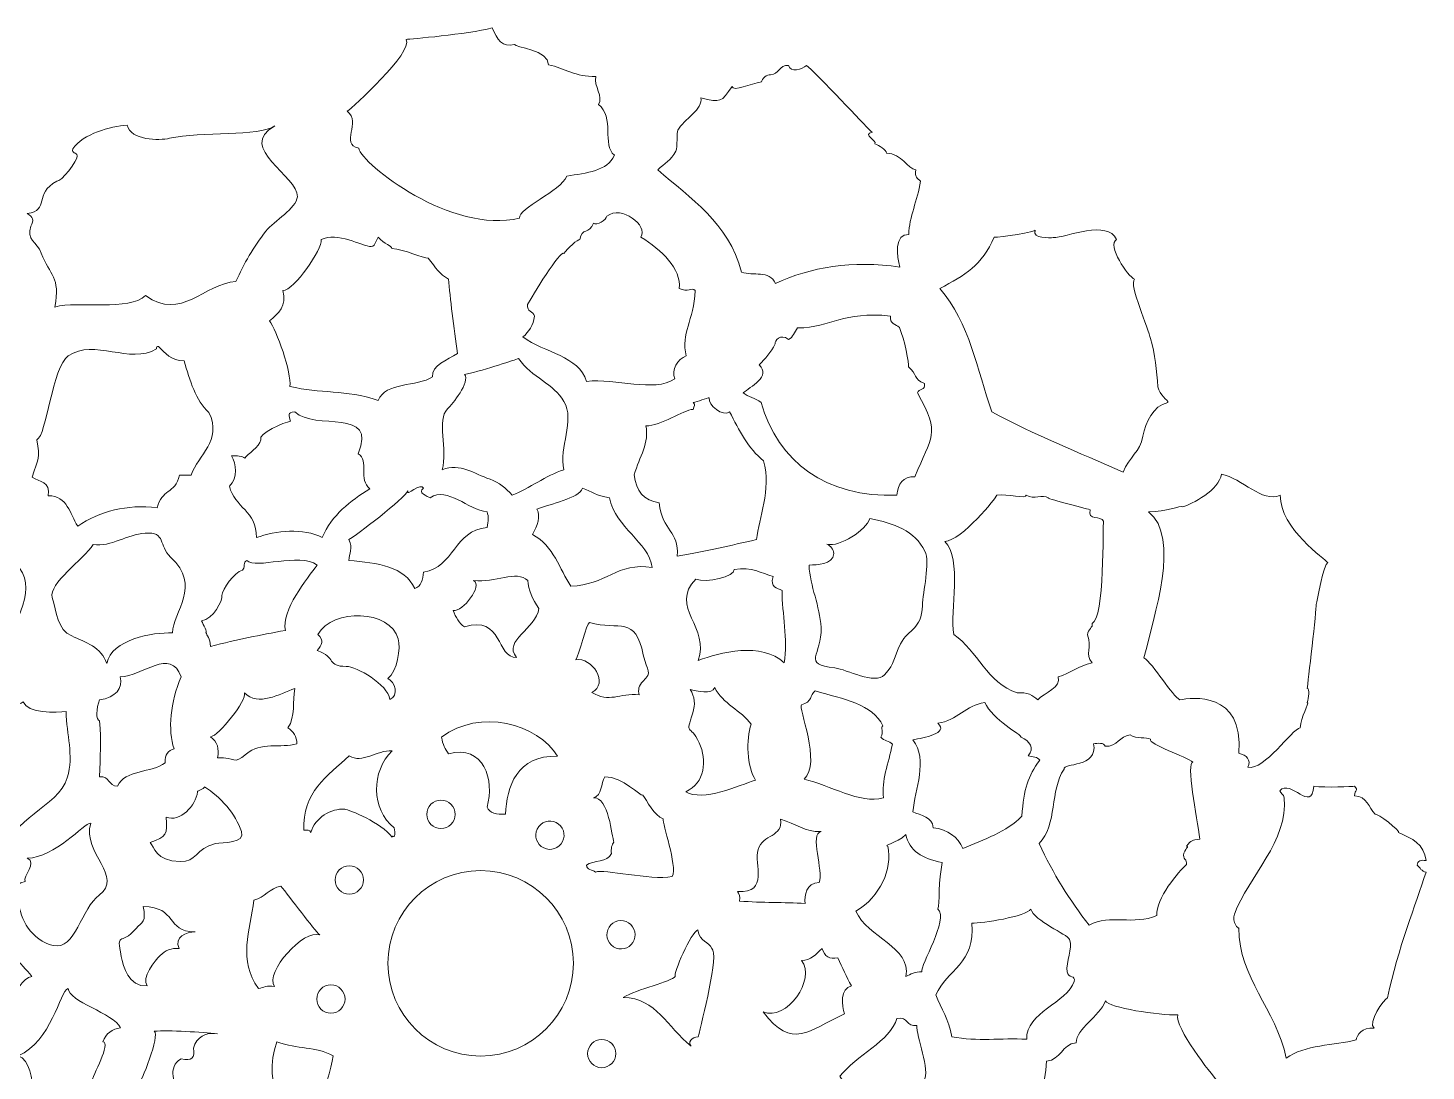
# Model space of a CAD drawing. Header units: millimetres. Extents: x -685 to 442, y -246 to 853.
# Drawn here: x -595.4 to -509.4, y 250.7 to 314.9 of the extents above; entities that cross this region are included whole.
import ezdxf

# ---------------------------------------------------------------- set-up
doc = ezdxf.new("R2010")
doc.units = ezdxf.units.MM
doc.header["$MEASUREMENT"] = 0
doc.layers.add('Layer 1', color=7, linetype='Continuous')

# ---------------------------------------------------------------- blocks, each defined once
blk = doc.blocks.new('block 132')
at = {"layer": 'Layer 1', "lineweight": 0}
blk.add_open_spline([(-587.361, 295.33), (-587.484, 295.361), (-587.484, 295.268), (-587.484, 295.176), (-589.113, 294.194), (-591.325, 295.852), (-592.922, 294.746), (-593.905, 294.071), (-594.243, 289.832), (-594.857, 289.587), (-594.612, 288.419), (-594.796, 288.45), (-595.134, 287.283), (-594.704, 287.007), (-593.997, 287.007), (-594.151, 286.147), (-592.953, 286.116), (-592.83, 285.041), (-592.338, 284.273), (-590.956, 285.195), (-589.328, 285.625), (-587.454, 285.41), (-587.177, 286.546), (-586.348, 286.239), (-586.071, 287.406), (-585.825, 287.406), (-585.61, 287.406), (-585.365, 287.406), (-584.934, 288.696), (-583.429, 289.464), (-584.259, 291.276), (-585.088, 291.982), (-585.426, 293.241), (-585.795, 294.439), (-586.593, 294.47), (-586.962, 294.9), (-587.361, 295.33)], degree=3, knots=[0, 0, 0, 0, 1, 1, 1, 2, 2, 2, 3, 3, 3, 4, 4, 4, 5, 5, 5, 6, 6, 6, 7, 7, 7, 8, 8, 8, 9, 9, 9, 10, 10, 10, 11, 11, 11, 12, 12, 12, 12], dxfattribs=at)
blk = doc.blocks.new('block 133')
at = {"layer": 'Layer 1', "lineweight": 0}
blk.add_open_spline([(-568.529, 293.61), (-568.161, 293.149), (-569.297, 291.767), (-569.574, 291.491), (-570.28, 290.815), (-569.543, 289.003), (-569.912, 287.744), (-568.775, 288.174), (-567.976, 287.498), (-566.963, 287.16), (-566.41, 286.945), (-565.979, 286.638), (-565.611, 286.177), (-564.505, 286.607), (-563.553, 287.375), (-562.416, 287.744), (-562.754, 289.126), (-561.709, 290.754), (-562.416, 291.951), (-563.03, 293.026), (-564.382, 293.395), (-565.211, 294.593), (-565.457, 294.501), (-567.116, 293.917), (-568.529, 293.61)], degree=3, knots=[0, 0, 0, 0, 1, 1, 1, 2, 2, 2, 3, 3, 3, 4, 4, 4, 5, 5, 5, 6, 6, 6, 7, 7, 7, 8, 8, 8, 8], dxfattribs=at)
blk = doc.blocks.new('block 134')
at = {"layer": 'Layer 1', "lineweight": 0}
blk.add_open_spline([(-553.476, 292.166), (-553.599, 292.197), (-554.213, 291.89), (-554.459, 291.89), (-554.305, 291.706), (-554.398, 291.675), (-554.459, 291.46), (-555.073, 291.429), (-556.456, 290.416), (-557.378, 290.447), (-557.132, 289.433), (-557.777, 288.542), (-558.084, 287.437), (-557.992, 286.423), (-557.5, 285.84), (-556.548, 285.717), (-556.364, 283.935), (-555.319, 283.997), (-555.442, 282.43), (-553.537, 282.768), (-552.216, 283.075), (-550.557, 283.444), (-550.435, 284.826), (-549.636, 286.454), (-550.127, 288.297), (-551.08, 289.034), (-551.633, 290.17), (-552.216, 291.306), (-552.616, 290.969), (-553.568, 291.736), (-553.476, 292.166)], degree=3, knots=[0, 0, 0, 0, 1, 1, 1, 2, 2, 2, 3, 3, 3, 4, 4, 4, 5, 5, 5, 6, 6, 6, 7, 7, 7, 8, 8, 8, 9, 9, 9, 10, 10, 10, 10], dxfattribs=at)
blk = doc.blocks.new('block 135')
at = {"layer": 'Layer 1', "lineweight": 0}
blk.add_open_spline([(-578.975, 291.306), (-579.497, 291.276), (-579.313, 291.092), (-579.251, 290.723), (-579.589, 290.692), (-581.279, 289.955), (-581.064, 289.587), (-581.156, 289.126), (-581.893, 288.727), (-582.047, 288.45), (-582.2, 288.604), (-582.538, 288.604), (-582.876, 288.604), (-582.569, 288.112), (-582.477, 287.252), (-582.999, 286.73), (-582.692, 285.41), (-581.309, 285.225), (-581.34, 283.567), (-580.173, 283.997), (-578.422, 284.181), (-577.285, 283.567), (-576.701, 284.98), (-575.565, 285.809), (-574.366, 286.577), (-575.073, 287.13), (-574.397, 288.297), (-575.073, 288.727), (-573.875, 291.614), (-577.746, 290.109), (-578.975, 291.306)], degree=3, knots=[0, 0, 0, 0, 1, 1, 1, 2, 2, 2, 3, 3, 3, 4, 4, 4, 5, 5, 5, 6, 6, 6, 7, 7, 7, 8, 8, 8, 9, 9, 9, 10, 10, 10, 10], dxfattribs=at)
blk = doc.blocks.new('block 136')
at = {"layer": 'Layer 1', "lineweight": 0}
blk.add_open_spline([(-561.279, 286.607), (-561.463, 285.993), (-563.307, 285.625), (-564.075, 285.317), (-563.829, 284.887), (-564.044, 284.304), (-564.351, 283.751), (-563.03, 283.075), (-562.692, 281.601), (-561.986, 280.588), (-559.866, 280.618), (-559.129, 282.093), (-556.978, 281.724), (-557.224, 283.352), (-559.221, 284.12), (-559.62, 286.024), (-560.419, 286.147), (-560.695, 286.392), (-561.279, 286.607)], degree=3, knots=[0, 0, 0, 0, 1, 1, 1, 2, 2, 2, 3, 3, 3, 4, 4, 4, 5, 5, 5, 6, 6, 6, 6], dxfattribs=at)
blk = doc.blocks.new('block 137')
at = {"layer": 'Layer 1', "lineweight": 0}
blk.add_open_spline([(-546.226, 283.168), (-545.98, 283.045), (-545.857, 282.86), (-545.796, 282.584), (-545.919, 281.878), (-546.809, 281.908), (-547.332, 281.878), (-547.27, 280.557), (-546.656, 279.359), (-546.594, 278.038), (-546.502, 276.319), (-547.854, 275.796), (-545.734, 275.551), (-545.028, 275.459), (-543.246, 274.506), (-542.693, 275.121), (-541.986, 275.889), (-542.171, 276.134), (-541.71, 277.025), (-541.157, 278.038), (-540.419, 277.854), (-540.358, 279.39), (-540.327, 280.219), (-539.866, 282.031), (-540.204, 282.738), (-540.819, 283.997), (-542.109, 284.457), (-543.584, 284.734), (-543.829, 284.058), (-545.427, 282.953), (-546.226, 283.168)], degree=3, knots=[0, 0, 0, 0, 1, 1, 1, 2, 2, 2, 3, 3, 3, 4, 4, 4, 5, 5, 5, 6, 6, 6, 7, 7, 7, 8, 8, 8, 9, 9, 9, 10, 10, 10, 10], dxfattribs=at)
blk = doc.blocks.new('block 138')
at = {"layer": 'Layer 1', "lineweight": 0}
blk.add_open_spline([(-551.94, 281.601), (-551.878, 281.171), (-553.66, 280.741), (-554.305, 281.018), (-555.964, 279.328), (-553.384, 277.977), (-554.152, 276.011), (-552.862, 276.503), (-550.219, 277.178), (-548.868, 275.858), (-548.622, 277.332), (-548.991, 278.868), (-548.991, 280.311), (-549.267, 280.495), (-549.759, 280.465), (-549.544, 281.171), (-550.281, 281.386), (-550.834, 281.785), (-551.94, 281.601)], degree=3, knots=[0, 0, 0, 0, 1, 1, 1, 2, 2, 2, 3, 3, 3, 4, 4, 4, 5, 5, 5, 6, 6, 6, 6], dxfattribs=at)
blk = doc.blocks.new('block 139')
at = {"layer": 'Layer 1', "lineweight": 0}
blk.add_open_spline([(-577.592, 276.626), (-576.425, 276.196), (-577.008, 275.643), (-575.81, 275.643), (-575.196, 275.643), (-573.23, 274.537), (-573.138, 273.616), (-572.523, 273.831), (-572.83, 274.721), (-573.26, 274.906), (-572.646, 275.336), (-572.462, 276.779), (-572.615, 277.332), (-573.107, 279.144), (-576.64, 279.236), (-577.561, 277.608), (-577.162, 277.24), (-577.316, 276.963), (-577.592, 276.626)], degree=3, knots=[0, 0, 0, 0, 1, 1, 1, 2, 2, 2, 3, 3, 3, 4, 4, 4, 5, 5, 5, 6, 6, 6, 6], dxfattribs=at)
blk = doc.blocks.new('block 140')
at = {"layer": 'Layer 1', "lineweight": 0}
blk.add_open_spline([(-582.077, 274.015), (-581.893, 273.585), (-583.675, 271.343), (-584.166, 271.312), (-583.736, 271.005), (-583.613, 270.575), (-583.736, 270.022), (-582.569, 270.084), (-582.815, 269.531), (-581.955, 270.268), (-581.125, 271.005), (-579.835, 270.606), (-578.852, 270.882), (-578.852, 271.312), (-579.067, 271.65), (-579.405, 271.865), (-578.913, 272.571), (-579.128, 273.493), (-578.975, 274.291), (-579.927, 273.954), (-581.217, 273.155), (-582.077, 274.015)], degree=3, knots=[0, 0, 0, 0, 1, 1, 1, 2, 2, 2, 3, 3, 3, 4, 4, 4, 5, 5, 5, 6, 6, 6, 7, 7, 7, 7], dxfattribs=at)
blk = doc.blocks.new('block 141')
at = {"layer": 'Layer 1', "lineweight": 0}
blk.add_open_spline([(-589.727, 274.998), (-589.543, 274.322), (-590.003, 273.708), (-590.987, 273.585), (-591.202, 273.063), (-591.232, 272.326), (-590.987, 272.295), (-590.894, 271.005), (-590.956, 270.114), (-590.987, 268.855), (-590.372, 268.917), (-590.464, 268.272), (-589.881, 268.272), (-589.451, 269.316), (-587.761, 269.07), (-586.962, 269.715), (-586.993, 270.237), (-586.747, 270.452), (-586.409, 270.575), (-586.808, 271.712), (-586.624, 273.462), (-585.979, 274.998), (-586.624, 276.841), (-588.345, 275.029), (-589.727, 274.998)], degree=3, knots=[0, 0, 0, 0, 1, 1, 1, 2, 2, 2, 3, 3, 3, 4, 4, 4, 5, 5, 5, 6, 6, 6, 7, 7, 7, 8, 8, 8, 8], dxfattribs=at)
blk = doc.blocks.new('block 142')
at = {"layer": 'Layer 1', "lineweight": 0}
blk.add_open_spline([(-554.643, 274.23), (-554.367, 273.769), (-554.305, 273.309), (-554.49, 272.786), (-554.951, 271.282), (-554.674, 272.203), (-554.09, 270.944), (-553.599, 269.869), (-553.722, 268.456), (-554.92, 267.934), (-553.875, 267.289), (-551.633, 268.333), (-550.619, 268.64), (-551.172, 269.469), (-551.203, 271.159), (-550.895, 272.08), (-551.51, 272.94), (-552.646, 273.339), (-553.138, 274.353), (-553.261, 273.892), (-554.275, 274.107), (-554.643, 274.23)], degree=3, knots=[0, 0, 0, 0, 1, 1, 1, 2, 2, 2, 3, 3, 3, 4, 4, 4, 5, 5, 5, 6, 6, 6, 7, 7, 7, 7], dxfattribs=at)
blk = doc.blocks.new('block 143')
at = {"layer": 'Layer 1', "lineweight": 0}
blk.add_open_spline([(-539.406, 272.142), (-538.699, 271.527), (-540.297, 271.251), (-540.942, 271.128), (-539.989, 269.869), (-540.819, 268.087), (-540.942, 266.705), (-540.45, 266.46), (-539.744, 266.398), (-539.682, 265.722), (-538.791, 265.6), (-538.177, 265.17), (-537.87, 264.433), (-536.579, 265.016), (-535.135, 265.446), (-534.244, 266.429), (-534.091, 268.118), (-533.876, 268.886), (-533.138, 269.869), (-533.261, 270.084), (-533.569, 270.084), (-533.845, 270.145), (-533.415, 270.606), (-533.753, 271.067), (-534.275, 271.282), (-534.244, 271.435), (-536.026, 272.357), (-536.518, 273.431), (-537.685, 273.247), (-538.207, 272.326), (-539.406, 272.142)], degree=3, knots=[0, 0, 0, 0, 1, 1, 1, 2, 2, 2, 3, 3, 3, 4, 4, 4, 5, 5, 5, 6, 6, 6, 7, 7, 7, 8, 8, 8, 9, 9, 9, 10, 10, 10, 10], dxfattribs=at)
blk = doc.blocks.new('block 144')
at = {"layer": 'Layer 1', "lineweight": 0}
blk.add_open_spline([(-596.946, 273.155), (-596.209, 272.633), (-599.128, 271.251), (-599.22, 271.005), (-599.619, 269.838), (-600.541, 267.934), (-601.401, 267.596), (-601.063, 266.675), (-600.602, 265.722), (-599.804, 265.139), (-599.373, 264.832), (-598.913, 264.678), (-598.39, 264.648), (-597.622, 264.617), (-597.284, 264.003), (-596.793, 264.003), (-596.578, 266.367), (-593.536, 266.92), (-592.983, 268.794), (-592.553, 270.207), (-593.045, 271.404), (-593.045, 272.879), (-593.598, 272.756), (-595.472, 272.756), (-595.687, 273.462), (-596.025, 273.216), (-596.516, 273.094), (-596.946, 273.155)], degree=3, knots=[0, 0, 0, 0, 1, 1, 1, 2, 2, 2, 3, 3, 3, 4, 4, 4, 5, 5, 5, 6, 6, 6, 7, 7, 7, 8, 8, 8, 9, 9, 9, 9], dxfattribs=at)
blk = doc.blocks.new('block 145')
at = {"layer": 'Layer 1', "lineweight": 0}
blk.add_open_spline([(-569.943, 271.282), (-569.881, 270.852), (-569.727, 270.544), (-569.512, 270.268), (-567.362, 270.852), (-566.655, 268.671), (-567.147, 266.982), (-566.993, 266.613), (-566.563, 266.521), (-566.01, 266.552), (-565.949, 268.21), (-565.304, 270.207), (-562.815, 270.114), (-564.013, 272.111), (-567.608, 273.094), (-569.943, 271.282)], degree=3, knots=[0, 0, 0, 0, 1, 1, 1, 2, 2, 2, 3, 3, 3, 4, 4, 4, 5, 5, 5, 5], dxfattribs=at)
blk = doc.blocks.new('block 146')
at = {"layer": 'Layer 1', "lineweight": 0}
blk.add_open_spline([(-572.861, 265.722), (-574.305, 266.828), (-574.274, 269.224), (-572.984, 270.452), (-573.936, 270.514), (-574.827, 269.623), (-575.626, 270.145), (-576.947, 268.947), (-578.544, 267.872), (-578.422, 265.569), (-578.237, 265.569), (-578.022, 265.6), (-577.991, 265.415), (-577.746, 266.337), (-576.732, 266.92), (-575.902, 266.859), (-575.657, 266.828), (-573.629, 266.03), (-572.984, 265.139), (-572.984, 265.323), (-572.738, 264.893), (-572.861, 265.722)], degree=3, knots=[0, 0, 0, 0, 1, 1, 1, 2, 2, 2, 3, 3, 3, 4, 4, 4, 5, 5, 5, 6, 6, 6, 7, 7, 7, 7], dxfattribs=at)
blk = doc.blocks.new('block 147')
at = {"layer": 'Layer 1', "lineweight": 0}
blk.add_open_spline([(-559.897, 268.855), (-560.142, 268.456), (-560.05, 267.688), (-560.603, 267.565), (-559.651, 267.627), (-559.467, 265.17), (-559.344, 264.832), (-559.467, 264.678), (-559.528, 264.433), (-559.497, 264.125), (-559.712, 263.573), (-560.603, 263.726), (-561.033, 263.419), (-561.003, 263.112), (-560.665, 263.143), (-560.48, 262.989), (-559.958, 263.204), (-557.132, 262.467), (-555.749, 262.713), (-555.411, 263.419), (-556.394, 265.968), (-556.302, 266.275), (-556.855, 266.429), (-557.316, 267.412), (-557.562, 267.719), (-557.715, 267.657), (-558.791, 268.855), (-559.897, 268.855)], degree=3, knots=[0, 0, 0, 0, 1, 1, 1, 2, 2, 2, 3, 3, 3, 4, 4, 4, 5, 5, 5, 6, 6, 6, 7, 7, 7, 8, 8, 8, 9, 9, 9, 9], dxfattribs=at)
blk = doc.blocks.new('block 149')
at = {"layer": 'Layer 1', "lineweight": 0}
blk.add_open_spline([(-595.441, 263.849), (-594.796, 263.542), (-595.748, 262.774), (-595.564, 262.405), (-596.424, 262.283), (-596.056, 261.576), (-595.994, 261.177), (-595.871, 260.102), (-595.195, 258.781), (-593.844, 258.474), (-592.492, 258.136), (-592.093, 260.808), (-591.017, 261.576), (-589.481, 262.682), (-592.062, 264.156), (-591.54, 265.999), (-591.939, 266.03), (-593.751, 263.849), (-595.441, 263.849)], degree=3, knots=[0, 0, 0, 0, 1, 1, 1, 2, 2, 2, 3, 3, 3, 4, 4, 4, 5, 5, 5, 6, 6, 6, 6], dxfattribs=at)
blk = doc.blocks.new('block 150')
at = {"layer": 'Layer 1', "lineweight": 0}
blk.add_open_spline([(-541.372, 265.292), (-541.986, 264.74), (-542.785, 264.648), (-542.478, 264.586), (-542.201, 263.143), (-542.939, 261.484), (-544.444, 260.593), (-543.737, 258.935), (-541.034, 258.413), (-541.372, 256.57), (-541.065, 256.693), (-540.819, 256.877), (-540.389, 256.846), (-540.512, 257.246), (-538.699, 260.102), (-539.406, 260.716), (-539.283, 261.023), (-539.375, 262.498), (-539.129, 263.573), (-540.389, 263.818), (-541.157, 264.31), (-541.372, 265.292)], degree=3, knots=[0, 0, 0, 0, 1, 1, 1, 2, 2, 2, 3, 3, 3, 4, 4, 4, 5, 5, 5, 6, 6, 6, 7, 7, 7, 7], dxfattribs=at)
blk = doc.blocks.new('block 152')
at = {"layer": 'Layer 1', "lineweight": 0}
blk.add_open_spline([(-588.744, 259.518), (-589.727, 258.382), (-589.942, 259.426), (-589.666, 257.799), (-589.543, 257.184), (-589.205, 255.925), (-588.068, 255.986), (-588.437, 256.447), (-587.577, 257.584), (-587.269, 257.86), (-586.962, 258.167), (-586.563, 258.321), (-586.102, 258.29), (-586.44, 258.996), (-585.641, 259.303), (-585.119, 259.303), (-586.962, 259.334), (-586.163, 260.839), (-588.314, 260.87), (-588.099, 259.918), (-588.375, 259.918), (-588.744, 259.518)], degree=3, knots=[0, 0, 0, 0, 1, 1, 1, 2, 2, 2, 3, 3, 3, 4, 4, 4, 5, 5, 5, 6, 6, 6, 7, 7, 7, 7], dxfattribs=at)
blk = doc.blocks.new('block 153')
at = {"layer": 'Layer 1', "lineweight": 0}
blk.add_open_spline([(-547.793, 257.553), (-546.871, 256.416), (-548.714, 253.775), (-550.158, 254.389), (-548.345, 252.024), (-547.393, 253.222), (-545.15, 254.266), (-545.335, 254.727), (-545.427, 255.864), (-544.72, 255.986), (-545.028, 256.539), (-545.304, 257.123), (-545.55, 257.706), (-546.072, 257.614), (-546.379, 257.798), (-546.533, 258.29), (-546.871, 257.952), (-547.24, 257.553), (-547.793, 257.553)], degree=3, knots=[0, 0, 0, 0, 1, 1, 1, 2, 2, 2, 3, 3, 3, 4, 4, 4, 5, 5, 5, 6, 6, 6, 6], dxfattribs=at)
blk = doc.blocks.new('block 154')
at = {"layer": 'Layer 1', "lineweight": 0}
blk.add_open_spline([(-595.994, 251.687), (-595.288, 251.472), (-595.103, 250.12), (-595.103, 249.567), (-595.072, 248.646), (-593.997, 248.8), (-593.076, 248.462), (-591.386, 247.817), (-591.755, 248.677), (-591.509, 249.997), (-591.417, 250.489), (-590.249, 252.516), (-590.802, 252.547), (-590.587, 253.069), (-590.219, 253.345), (-589.696, 253.407), (-590.126, 254.297), (-592.922, 255.034), (-592.922, 255.833), (-593.444, 255.649), (-593.967, 252.547), (-595.994, 251.687)], degree=3, knots=[0, 0, 0, 0, 1, 1, 1, 2, 2, 2, 3, 3, 3, 4, 4, 4, 5, 5, 5, 6, 6, 6, 7, 7, 7, 7], dxfattribs=at)
blk = doc.blocks.new('block 155')
at = {"layer": 'Layer 1', "lineweight": 0}
blk.add_open_spline([(-521.833, 248.339), (-522.54, 248.585), (-522.601, 249.875), (-522.263, 250.212), (-522.509, 250.458), (-524.874, 253.468), (-524.629, 254.205), (-525.796, 254.174), (-528.899, 254.635), (-529.083, 255.065), (-529.483, 254.082), (-530.865, 253.376), (-530.896, 252.485), (-531.787, 252.393), (-531.817, 251.441), (-532.708, 251.349), (-533.016, 248.339), (-533.63, 246.312), (-531.879, 244.193), (-532.217, 243.855), (-531.848, 243.486), (-531.879, 243.056), (-529.974, 242.933), (-526.073, 242.319), (-525.735, 244.346), (-524.844, 244.438), (-524.106, 245.605), (-524.199, 245.636), (-523.4, 245.882), (-522.601, 247.264), (-521.833, 248.339)], degree=3, knots=[0, 0, 0, 0, 1, 1, 1, 2, 2, 2, 3, 3, 3, 4, 4, 4, 5, 5, 5, 6, 6, 6, 7, 7, 7, 8, 8, 8, 9, 9, 9, 10, 10, 10, 10], dxfattribs=at)
blk = doc.blocks.new('block 156')
at = {"layer": 'Layer 1', "lineweight": 0}
blk.add_open_spline([(-541.925, 253.99), (-542.324, 252.577), (-544.444, 251.717), (-545.427, 250.427), (-544.567, 249.015), (-544.475, 248.001), (-544.167, 246.128), (-542.478, 246.773), (-541.71, 248.37), (-540.419, 249.414), (-540.542, 249.567), (-540.604, 250.182), (-540.266, 250.12), (-539.836, 250.827), (-540.757, 252.884), (-540.696, 253.56), (-541.372, 253.407), (-541.187, 254.144), (-541.925, 253.99)], degree=3, knots=[0, 0, 0, 0, 1, 1, 1, 2, 2, 2, 3, 3, 3, 4, 4, 4, 5, 5, 5, 6, 6, 6, 6], dxfattribs=at)
blk = doc.blocks.new('block 170')
at = {"layer": 'Layer 1', "lineweight": 0}
blk.add_open_spline([(-565.457, 313.911), (-566.225, 313.696), (-566.502, 314.218), (-566.84, 314.925), (-568.376, 314.526), (-571.878, 314.249), (-572.124, 314.218), (-571.663, 313.42), (-575.472, 310.011), (-575.749, 309.796), (-574.858, 309.12), (-576.24, 307.799), (-575.042, 307.523), (-574.858, 306.54), (-569.328, 302.21), (-565.15, 303.223), (-565.242, 303.837), (-562.631, 304.882), (-562.231, 305.803), (-561.033, 306.018), (-559.712, 306.11), (-559.313, 307.093), (-560.081, 307.738), (-559.282, 309.427), (-560.296, 310.226), (-559.958, 310.686), (-560.603, 311.331), (-560.45, 311.946), (-561.709, 311.884), (-562.354, 312.468), (-563.368, 312.652), (-563.307, 313.573), (-565.457, 313.727), (-565.457, 313.911)], degree=3, knots=[0, 0, 0, 0, 1, 1, 1, 2, 2, 2, 3, 3, 3, 4, 4, 4, 5, 5, 5, 6, 6, 6, 7, 7, 7, 8, 8, 8, 9, 9, 9, 10, 10, 10, 11, 11, 11, 11], dxfattribs=at)
blk = doc.blocks.new('block 171')
at = {"layer": 'Layer 1', "lineweight": 0}
blk.add_open_spline([(-547.485, 312.621), (-547.762, 312.376), (-548.468, 312.161), (-548.591, 312.621), (-549.175, 312.652), (-549.175, 312.069), (-549.697, 312.038), (-549.912, 312.099), (-550.25, 311.792), (-550.25, 311.608), (-550.926, 311.516), (-552.001, 310.963), (-552.063, 311.331), (-552.739, 310.349), (-552.739, 310.318), (-553.998, 310.625), (-553.814, 309.949), (-555.043, 309.304), (-555.411, 308.629), (-555.473, 308.506), (-555.411, 307.615), (-555.534, 307.339), (-555.811, 306.786), (-556.241, 306.602), (-556.64, 306.202), (-554.643, 304.421), (-552.278, 302.977), (-551.479, 299.906), (-550.772, 299.63), (-549.789, 300.06), (-549.39, 299.2), (-547.27, 300.213), (-544.659, 300.643), (-541.74, 300.213), (-541.955, 300.858), (-542.078, 302.302), (-541.187, 302.21), (-541.187, 303.315), (-540.634, 304.298), (-540.481, 305.496), (-540.634, 305.68), (-540.88, 305.742), (-540.757, 306.202), (-541.31, 306.233), (-541.587, 307.216), (-542.57, 307.216), (-542.57, 307.431), (-543.031, 307.707), (-543.276, 307.799), (-543.092, 307.953), (-544.106, 308.383), (-543.43, 308.506), (-543.676, 308.659), (-546.195, 311.454), (-547.485, 312.621)], degree=3, knots=[0, 0, 0, 0, 1, 1, 1, 2, 2, 2, 3, 3, 3, 4, 4, 4, 5, 5, 5, 6, 6, 6, 7, 7, 7, 8, 8, 8, 9, 9, 9, 10, 10, 10, 11, 11, 11, 12, 12, 12, 13, 13, 13, 14, 14, 14, 15, 15, 15, 16, 16, 16, 17, 17, 17, 18, 18, 18, 18], dxfattribs=at)
blk = doc.blocks.new('block 172')
at = {"layer": 'Layer 1', "lineweight": 0}
blk.add_open_spline([(-586.686, 308.137), (-587.331, 307.984), (-589.082, 308.014), (-589.297, 308.936), (-590.341, 308.874), (-592, 308.414), (-592.646, 307.492), (-592.738, 307.185), (-592.4, 307.277), (-592.369, 307.062), (-592.308, 306.755), (-593.383, 305.435), (-593.629, 305.496), (-595.072, 304.728), (-594.028, 303.715), (-595.441, 303.5), (-595.072, 303.315), (-595.011, 303.07), (-595.226, 302.732), (-595.503, 301.872), (-594.857, 301.78), (-594.581, 301.073), (-594.059, 299.691), (-593.383, 299.63), (-593.751, 297.756), (-592.277, 298.156), (-589.174, 297.48), (-588.16, 298.463), (-585.979, 296.866), (-584.566, 299.2), (-582.6, 299.323), (-582.108, 300.398), (-581.524, 301.473), (-580.756, 302.425), (-580.234, 303.07), (-578.882, 303.807), (-578.821, 304.544), (-578.729, 305.772), (-582.63, 307.554), (-580.203, 308.905), (-581.186, 308.229), (-584.719, 308.567), (-586.686, 308.137)], degree=3, knots=[0, 0, 0, 0, 1, 1, 1, 2, 2, 2, 3, 3, 3, 4, 4, 4, 5, 5, 5, 6, 6, 6, 7, 7, 7, 8, 8, 8, 9, 9, 9, 10, 10, 10, 11, 11, 11, 12, 12, 12, 13, 13, 13, 14, 14, 14, 14], dxfattribs=at)
blk = doc.blocks.new('block 173')
at = {"layer": 'Layer 1', "lineweight": 0}
blk.add_open_spline([(-554.336, 298.77), (-554.551, 298.985), (-554.797, 298.647), (-555.319, 298.893), (-555.196, 300.121), (-556.394, 301.258), (-557.685, 302.056), (-557.193, 302.762), (-558.883, 304.052), (-559.774, 303.346), (-559.805, 303.131), (-560.388, 302.732), (-560.603, 302.916), (-560.849, 302.21), (-561.341, 302.67), (-561.433, 301.903), (-561.556, 301.964), (-562.201, 301.35), (-562.416, 301.043), (-562.6, 301.35), (-564.413, 298.34), (-564.658, 297.91), (-564.72, 297.449), (-564.29, 297.511), (-564.228, 297.203), (-564.29, 296.62), (-564.597, 296.221), (-564.935, 295.913), (-563.614, 294.931), (-561.463, 294.746), (-561.033, 293.18), (-559.19, 293.395), (-556.886, 292.474), (-555.596, 293.334), (-555.811, 293.886), (-555.442, 294.562), (-554.889, 294.746), (-555.227, 296.159), (-554.428, 296.896), (-554.336, 298.77)], degree=3, knots=[0, 0, 0, 0, 1, 1, 1, 2, 2, 2, 3, 3, 3, 4, 4, 4, 5, 5, 5, 6, 6, 6, 7, 7, 7, 8, 8, 8, 9, 9, 9, 10, 10, 10, 11, 11, 11, 12, 12, 12, 13, 13, 13, 13], dxfattribs=at)
blk = doc.blocks.new('block 174')
at = {"layer": 'Layer 1', "lineweight": 0}
blk.add_open_spline([(-527.301, 299.476), (-527.701, 299.599), (-529.022, 301.595), (-528.407, 301.903), (-528.93, 303.162), (-531.51, 302.025), (-532.309, 302.025), (-532.493, 302.025), (-533.63, 301.933), (-533.415, 302.486), (-533.292, 302.394), (-535.596, 302.025), (-535.934, 302.056), (-536.702, 300.305), (-537.716, 299.722), (-539.283, 298.893), (-537.439, 296.773), (-536.979, 293.886), (-536.088, 291.306), (-533.476, 289.894), (-530.712, 288.819), (-528.008, 287.59), (-527.609, 288.573), (-526.964, 288.819), (-526.779, 289.802), (-526.595, 290.692), (-526.196, 291.644), (-525.243, 291.89), (-525.212, 292.013), (-525.796, 292.351), (-525.858, 292.842), (-525.95, 293.825), (-526.011, 294.869), (-526.318, 295.821), (-526.411, 296.343), (-527.67, 299.169), (-527.301, 299.476)], degree=3, knots=[0, 0, 0, 0, 1, 1, 1, 2, 2, 2, 3, 3, 3, 4, 4, 4, 5, 5, 5, 6, 6, 6, 7, 7, 7, 8, 8, 8, 9, 9, 9, 10, 10, 10, 11, 11, 11, 12, 12, 12, 12], dxfattribs=at)
blk = doc.blocks.new('block 175')
at = {"layer": 'Layer 1', "lineweight": 0}
blk.add_open_spline([(-573.844, 302.056), (-573.998, 301.872), (-573.967, 301.534), (-574.274, 301.473), (-574.827, 301.503), (-576.394, 302.394), (-577.346, 301.903), (-577.285, 301.319), (-579.005, 298.77), (-579.712, 298.77), (-579.435, 297.818), (-579.988, 297.357), (-580.541, 296.896), (-580.111, 296.374), (-579.159, 293.702), (-579.282, 292.873), (-577.408, 292.412), (-575.872, 292.689), (-573.844, 292.013), (-573.383, 293.149), (-571.479, 292.842), (-570.496, 293.456), (-570.588, 294.163), (-569.574, 294.501), (-568.959, 294.9), (-569.205, 296.466), (-569.42, 298.34), (-569.512, 299.476), (-570.096, 299.783), (-570.28, 300.152), (-570.772, 300.766), (-571.079, 300.735), (-572.216, 301.319), (-573.015, 301.35), (-572.984, 301.565), (-573.475, 301.595), (-573.844, 302.056)], degree=3, knots=[0, 0, 0, 0, 1, 1, 1, 2, 2, 2, 3, 3, 3, 4, 4, 4, 5, 5, 5, 6, 6, 6, 7, 7, 7, 8, 8, 8, 9, 9, 9, 10, 10, 10, 11, 11, 11, 12, 12, 12, 12], dxfattribs=at)
blk = doc.blocks.new('block 177')
at = {"layer": 'Layer 1', "lineweight": 0}
blk.add_open_spline([(-526.441, 285.164), (-524.444, 283.567), (-526.103, 278.806), (-526.718, 276.165), (-526.165, 275.827), (-524.967, 273.8), (-524.506, 273.585), (-523.799, 273.739), (-520.573, 274.138), (-520.881, 270.299), (-520.389, 270.176), (-520.113, 269.899), (-520.328, 269.439), (-519.314, 269.224), (-517.624, 271.773), (-517.102, 271.865), (-517.071, 272.541), (-516.518, 273.37), (-516.672, 273.431), (-516.58, 273.708), (-516.518, 274.261), (-516.672, 274.291), (-516.641, 274.537), (-516.088, 279.236), (-516.119, 279.451), (-516.088, 279.636), (-515.627, 282), (-515.412, 282.031), (-515.505, 282.215), (-518.362, 284.12), (-518.331, 286.177), (-519.468, 285.686), (-520.666, 287.222), (-521.956, 287.467), (-522.048, 286.515), (-523.799, 285.594), (-524.321, 285.471), (-524.506, 285.563), (-525.335, 285.133), (-526.441, 285.164)], degree=3, knots=[0, 0, 0, 0, 1, 1, 1, 2, 2, 2, 3, 3, 3, 4, 4, 4, 5, 5, 5, 6, 6, 6, 7, 7, 7, 8, 8, 8, 9, 9, 9, 10, 10, 10, 11, 11, 11, 12, 12, 12, 13, 13, 13, 13], dxfattribs=at)
blk = doc.blocks.new('block 178')
at = {"layer": 'Layer 1', "lineweight": 0}
blk.add_open_spline([(-572.032, 286.454), (-572.185, 285.993), (-575.257, 283.659), (-575.657, 283.444), (-575.38, 282.891), (-575.626, 282.615), (-575.657, 282.154), (-573.875, 282.031), (-572.216, 281.785), (-571.601, 280.434), (-571.202, 280.557), (-571.11, 280.987), (-571.048, 281.448), (-569.144, 281.724), (-569.205, 284.027), (-567.147, 284.181), (-567.085, 284.642), (-567.024, 284.795), (-567.147, 285.164), (-568.314, 285.256), (-569.574, 286.73), (-570.649, 286.024), (-570.803, 286.085), (-571.479, 286.362), (-571.048, 286.607), (-571.202, 287.007), (-572.154, 286.024), (-572.032, 286.454)], degree=3, knots=[0, 0, 0, 0, 1, 1, 1, 2, 2, 2, 3, 3, 3, 4, 4, 4, 5, 5, 5, 6, 6, 6, 7, 7, 7, 8, 8, 8, 9, 9, 9, 9], dxfattribs=at)
blk = doc.blocks.new('block 179')
at = {"layer": 'Layer 1', "lineweight": 0}
blk.add_open_spline([(-532.585, 286.024), (-533.016, 286.239), (-533.446, 285.901), (-533.968, 286.177), (-533.968, 285.932), (-535.105, 286.27), (-535.781, 286.177), (-535.781, 286.024), (-537.931, 283.413), (-538.976, 283.321), (-537.87, 282.246), (-538.699, 279.083), (-538.423, 277.608), (-536.948, 276.595), (-536.395, 274.629), (-534.521, 274.015), (-533.907, 274.076), (-533.538, 273.861), (-533.261, 273.585), (-532.862, 274.015), (-531.756, 274.384), (-532.002, 274.998), (-531.234, 275.213), (-530.742, 275.704), (-529.913, 275.858), (-530.374, 276.441), (-529.913, 276.779), (-530.189, 277.578), (-530.189, 277.946), (-529.821, 278.038), (-529.913, 278.284), (-529.114, 278.561), (-529.268, 284.365), (-529.206, 284.58), (-529.36, 284.949), (-530.22, 284.58), (-530.036, 285.287), (-530.374, 285.379), (-532.923, 286.024), (-532.585, 286.024)], degree=3, knots=[0, 0, 0, 0, 1, 1, 1, 2, 2, 2, 3, 3, 3, 4, 4, 4, 5, 5, 5, 6, 6, 6, 7, 7, 7, 8, 8, 8, 9, 9, 9, 10, 10, 10, 11, 11, 11, 12, 12, 12, 13, 13, 13, 13], dxfattribs=at)
blk = doc.blocks.new('block 180')
at = {"layer": 'Layer 1', "lineweight": 0}
blk.add_open_spline([(-605.026, 275.305), (-604.965, 275.029), (-604.627, 273.278), (-604.627, 273.309), (-603.828, 272.633), (-603.797, 272.264), (-602.784, 272.203), (-602.138, 272.172), (-601.708, 271.834), (-601.708, 271.159), (-600.694, 272.142), (-599.681, 273.094), (-598.544, 273.923), (-597.96, 274.353), (-597.346, 274.721), (-596.701, 275.029), (-596.916, 275.735), (-596.885, 276.411), (-596.609, 277.086), (-595.81, 279.298), (-594.489, 281.171), (-596.916, 282.492), (-598.39, 283.29), (-599.558, 283.597), (-601.094, 283.475), (-601.555, 283.444), (-604.627, 281.54), (-604.903, 282.185), (-605.333, 281.601), (-605.395, 277.455), (-605.026, 275.305)], degree=3, knots=[0, 0, 0, 0, 1, 1, 1, 2, 2, 2, 3, 3, 3, 4, 4, 4, 5, 5, 5, 6, 6, 6, 7, 7, 7, 8, 8, 8, 9, 9, 9, 10, 10, 10, 10], dxfattribs=at)
blk = doc.blocks.new('block 181')
at = {"layer": 'Layer 1', "lineweight": 0}
blk.add_open_spline([(-586.624, 282.369), (-587.392, 283.075), (-586.87, 283.935), (-588.191, 283.843), (-589.297, 283.782), (-590.249, 282.983), (-591.386, 283.137), (-592, 282.215), (-594.151, 280.741), (-593.905, 279.881), (-593.629, 278.96), (-593.598, 277.916), (-592.707, 277.516), (-591.877, 277.148), (-590.864, 276.81), (-590.556, 275.827), (-590.249, 277.301), (-587.73, 277.762), (-586.501, 277.701), (-586.471, 279.021), (-584.689, 280.588), (-586.624, 282.369)], degree=3, knots=[0, 0, 0, 0, 1, 1, 1, 2, 2, 2, 3, 3, 3, 4, 4, 4, 5, 5, 5, 6, 6, 6, 7, 7, 7, 7], dxfattribs=at)
blk = doc.blocks.new('block 182')
at = {"layer": 'Layer 1', "lineweight": 0}
blk.add_open_spline([(-564.628, 280.925), (-565.365, 281.601), (-566.625, 280.772), (-567.976, 280.925), (-567.362, 280.618), (-568.652, 278.991), (-569.236, 279.083), (-569.052, 278.683), (-568.898, 278.284), (-568.529, 278.069), (-566.195, 278.837), (-566.563, 276.134), (-565.334, 276.196), (-566.195, 277.271), (-564.136, 277.916), (-563.952, 279.206), (-564.351, 279.789), (-564.628, 280.373), (-564.628, 280.925)], degree=3, knots=[0, 0, 0, 0, 1, 1, 1, 2, 2, 2, 3, 3, 3, 4, 4, 4, 5, 5, 5, 6, 6, 6, 6], dxfattribs=at)
blk = doc.blocks.new('block 184')
at = {"layer": 'Layer 1', "lineweight": 0}
blk.add_open_spline([(-561.679, 276.042), (-560.695, 276.257), (-559.62, 274.568), (-560.695, 274.046), (-559.62, 273.37), (-559.036, 274.015), (-557.777, 273.892), (-557.869, 274.199), (-557.808, 274.476), (-557.562, 274.721), (-556.917, 275.305), (-557.316, 275.336), (-557.531, 276.349), (-558.023, 278.806), (-558.975, 277.823), (-560.849, 278.346), (-561.003, 278.315), (-561.494, 276.349), (-561.679, 276.042)], degree=3, knots=[0, 0, 0, 0, 1, 1, 1, 2, 2, 2, 3, 3, 3, 4, 4, 4, 5, 5, 5, 6, 6, 6, 6], dxfattribs=at)
blk = doc.blocks.new('block 185')
at = {"layer": 'Layer 1', "lineweight": 0}
blk.add_open_spline([(-547.639, 268.702), (-546.041, 268.364), (-544.198, 267.135), (-542.754, 267.565), (-542.877, 268.61), (-542.447, 269.654), (-542.201, 270.852), (-542.386, 271.067), (-542.724, 271.067), (-542.908, 271.282), (-542.693, 271.619), (-542.969, 271.896), (-542.785, 271.988), (-543.43, 273.339), (-545.181, 273.616), (-546.963, 274.138), (-547.27, 273.861), (-547.147, 273.462), (-547.793, 273.278), (-548.038, 273.186), (-546.533, 269.654), (-547.639, 268.702)], degree=3, knots=[0, 0, 0, 0, 1, 1, 1, 2, 2, 2, 3, 3, 3, 4, 4, 4, 5, 5, 5, 6, 6, 6, 7, 7, 7, 7], dxfattribs=at)
blk = doc.blocks.new('block 186')
at = {"layer": 'Layer 1', "lineweight": 0}
blk.add_open_spline([(-526.318, 271.159), (-526.564, 271.343), (-527.179, 271.128), (-527.578, 271.435), (-528.223, 271.343), (-528.346, 270.698), (-529.114, 270.729), (-529.175, 270.974), (-529.575, 270.913), (-529.821, 270.882), (-529.513, 269.408), (-531.756, 269.715), (-531.633, 269.316), (-532.524, 268.026), (-532.033, 265.937), (-533.169, 264.74), (-532.309, 262.897), (-531.295, 261.238), (-530.097, 259.733), (-528.776, 260.409), (-527.363, 259.703), (-525.919, 260.317), (-526.042, 261.331), (-524.537, 263.05), (-524.106, 263.45), (-524.045, 263.788), (-524.352, 263.757), (-524.26, 264.156), (-524.106, 264.555), (-523.953, 264.525), (-524.106, 264.586), (-523.769, 264.985), (-523.799, 264.924), (-523.277, 265.016), (-523.461, 266.367), (-524.137, 269.807), (-523.707, 269.746), (-524.076, 270.084), (-526.503, 270.882), (-526.318, 271.159)], degree=3, knots=[0, 0, 0, 0, 1, 1, 1, 2, 2, 2, 3, 3, 3, 4, 4, 4, 5, 5, 5, 6, 6, 6, 7, 7, 7, 8, 8, 8, 9, 9, 9, 10, 10, 10, 11, 11, 11, 12, 12, 12, 13, 13, 13, 13], dxfattribs=at)
blk = doc.blocks.new('block 187')
at = {"layer": 'Layer 1', "lineweight": 0}
blk.add_open_spline([(-586.04, 263.634), (-585.027, 263.603), (-585.088, 264.433), (-583.859, 264.74), (-583.429, 264.832), (-581.985, 264.74), (-582.262, 265.477), (-582.63, 266.582), (-583.552, 267.627), (-584.535, 268.241), (-584.535, 268.087), (-585.057, 267.965), (-584.965, 267.934), (-585.057, 267.074), (-586.04, 266.03), (-586.901, 266.367), (-586.808, 265.323), (-586.87, 265.17), (-587.884, 264.801), (-587.607, 264.555), (-587.577, 263.665), (-586.04, 263.634)], degree=3, knots=[0, 0, 0, 0, 1, 1, 1, 2, 2, 2, 3, 3, 3, 4, 4, 4, 5, 5, 5, 6, 6, 6, 7, 7, 7, 7], dxfattribs=at)
blk = doc.blocks.new('block 188')
at = {"layer": 'Layer 1', "lineweight": 0}
blk.add_open_spline([(-512.494, 266.552), (-512.893, 266.951), (-512.985, 267.657), (-513.753, 267.688), (-513.753, 268.087), (-513.508, 267.965), (-513.753, 268.272), (-513.907, 268.241), (-515.535, 268.18), (-516.273, 268.272), (-516.395, 266.582), (-517.686, 268.763), (-518.362, 267.995), (-518.3, 267.811), (-518.116, 267.78), (-518.085, 267.565), (-517.809, 264.955), (-520.297, 262.682), (-521.157, 260.409), (-521.342, 259.918), (-520.881, 259.457), (-520.881, 259.549), (-520.881, 256.416), (-518.607, 254.635), (-517.962, 251.533), (-516.856, 252.393), (-514.982, 252.301), (-513.661, 252.669), (-513.631, 252.915), (-513.293, 253.499), (-512.555, 253.376), (-512.985, 253.683), (-511.941, 255.219), (-511.726, 255.249), (-511.081, 258.351), (-510.005, 260.962), (-509.36, 262.989), (-509.637, 263.02), (-509.729, 263.265), (-509.913, 263.419), (-509.882, 263.665), (-509.667, 263.757), (-509.36, 263.695), (-509.483, 264.709), (-510.22, 265.078), (-511.05, 265.415), (-510.896, 265.507), (-512.402, 266.644), (-512.494, 266.552)], degree=3, knots=[0, 0, 0, 0, 1, 1, 1, 2, 2, 2, 3, 3, 3, 4, 4, 4, 5, 5, 5, 6, 6, 6, 7, 7, 7, 8, 8, 8, 9, 9, 9, 10, 10, 10, 11, 11, 11, 12, 12, 12, 13, 13, 13, 14, 14, 14, 15, 15, 15, 16, 16, 16, 16], dxfattribs=at)
blk = doc.blocks.new('block 189')
at = {"layer": 'Layer 1', "lineweight": 0}
blk.add_open_spline([(-549.083, 266.245), (-548.898, 265.139), (-550.189, 265.323), (-550.465, 264.371), (-550.742, 263.48), (-549.759, 261.699), (-551.725, 261.791), (-551.633, 261.668), (-551.571, 261.484), (-551.602, 261.208), (-550.219, 261.085), (-548.868, 261.146), (-547.577, 261.054), (-547.608, 261.545), (-547.516, 262.313), (-546.717, 262.344), (-546.41, 263.02), (-547.332, 265.385), (-546.594, 265.477), (-547.577, 265.446), (-548.13, 265.968), (-549.083, 266.245)], degree=3, knots=[0, 0, 0, 0, 1, 1, 1, 2, 2, 2, 3, 3, 3, 4, 4, 4, 5, 5, 5, 6, 6, 6, 7, 7, 7, 7], dxfattribs=at)
blk = doc.blocks.new('block 190')
at = {"layer": 'Layer 1', "lineweight": 0}
blk.add_open_spline([(-533.691, 260.716), (-533.968, 260.256), (-536.671, 259.826), (-537.317, 259.856), (-537.071, 257.369), (-538.853, 256.969), (-539.529, 255.434), (-539.221, 254.574), (-538.699, 253.929), (-538.545, 252.854), (-536.948, 252.547), (-535.535, 252.792), (-533.937, 252.7), (-533.999, 254.359), (-531.449, 254.942), (-531.019, 256.263), (-530.896, 256.662), (-531.387, 256.447), (-531.449, 256.846), (-531.541, 257.461), (-531.08, 258.29), (-531.295, 258.843), (-531.449, 259.181), (-533.476, 259.979), (-533.691, 260.716)], degree=3, knots=[0, 0, 0, 0, 1, 1, 1, 2, 2, 2, 3, 3, 3, 4, 4, 4, 5, 5, 5, 6, 6, 6, 7, 7, 7, 8, 8, 8, 8], dxfattribs=at)
blk = doc.blocks.new('block 191')
at = {"layer": 'Layer 1', "lineweight": 0}
blk.add_open_spline([(-554.183, 259.426), (-554.582, 259.334), (-555.719, 256.693), (-555.565, 256.57), (-555.78, 256.263), (-557.931, 255.771), (-558.76, 255.28), (-556.702, 255.219), (-556.087, 253.468), (-554.582, 252.27), (-554.828, 252.516), (-554.551, 252.823), (-554.152, 252.854), (-553.937, 253.775), (-552.831, 258.013), (-553.322, 258.29), (-553.476, 258.72), (-554.06, 258.658), (-554.183, 259.426)], degree=3, knots=[0, 0, 0, 0, 1, 1, 1, 2, 2, 2, 3, 3, 3, 4, 4, 4, 5, 5, 5, 6, 6, 6, 6], dxfattribs=at)
blk = doc.blocks.new('block 192')
at = {"layer": 'Layer 1', "lineweight": 0}
blk.add_open_spline([(-576.763, 246.25), (-576.763, 246.926), (-576.056, 247.11), (-576.056, 247.387), (-576.578, 247.755), (-577.162, 248.062), (-577.316, 248.83), (-577.254, 249.352), (-576.732, 250.919), (-576.609, 251.687), (-577.715, 252.27), (-578.79, 252.086), (-580.081, 252.547), (-581.064, 249.967), (-579.558, 247.172), (-576.732, 246.097), (-576.609, 246.128), (-576.67, 246.25), (-576.763, 246.25)], degree=3, knots=[0, 0, 0, 0, 1, 1, 1, 2, 2, 2, 3, 3, 3, 4, 4, 4, 5, 5, 5, 6, 6, 6, 6], dxfattribs=at)
blk = doc.blocks.new('block 209')
at = {"layer": 'Layer 1', "lineweight": 0}
blk.add_open_spline([(-548.038, 296.466), (-548.223, 296.221), (-548.315, 295.883), (-548.591, 295.76), (-549.144, 296.159), (-549.421, 295.668), (-549.421, 295.483), (-549.667, 294.961), (-550.035, 294.593), (-550.404, 294.194), (-549.636, 293.487), (-550.957, 292.842), (-551.387, 292.474), (-551.08, 292.228), (-550.619, 292.136), (-550.281, 291.89), (-549.267, 288.235), (-546.226, 285.993), (-541.925, 286.177), (-541.863, 286.884), (-541.556, 287.344), (-540.819, 287.314), (-539.805, 289.832), (-539.191, 289.863), (-540.665, 292.474), (-540.604, 292.75), (-540.112, 292.596), (-540.235, 293.057), (-540.911, 293.303), (-540.665, 293.641), (-541.218, 294.071), (-541.157, 294.255), (-541.464, 295.791), (-541.771, 296.497), (-541.986, 296.712), (-542.386, 296.712), (-542.324, 297.203), (-545.304, 297.511), (-545.888, 296.497), (-548.038, 296.466)], degree=3, knots=[0, 0, 0, 0, 1, 1, 1, 2, 2, 2, 3, 3, 3, 4, 4, 4, 5, 5, 5, 6, 6, 6, 7, 7, 7, 8, 8, 8, 9, 9, 9, 10, 10, 10, 11, 11, 11, 12, 12, 12, 13, 13, 13, 13], dxfattribs=at)
blk = doc.blocks.new('block 210')
at = {"layer": 'Layer 1', "lineweight": 0}
blk.add_open_spline([(-581.924, 282.154), (-582.17, 282.123), (-582.016, 281.663), (-582.2, 281.57), (-582.723, 281.417), (-583.429, 280.403), (-583.46, 280.004), (-583.429, 279.697), (-583.982, 278.561), (-584.719, 278.438), (-584.597, 278.192), (-584.351, 277.762), (-584.443, 277.731), (-584.412, 277.547), (-584.166, 277.393), (-584.166, 276.871), (-582.477, 277.301), (-581.156, 277.578), (-579.558, 277.854), (-579.835, 279.052), (-578.207, 281.079), (-577.592, 281.878), (-578.729, 282.676), (-581.371, 281.601), (-581.924, 282.154)], degree=3, knots=[0, 0, 0, 0, 1, 1, 1, 2, 2, 2, 3, 3, 3, 4, 4, 4, 5, 5, 5, 6, 6, 6, 7, 7, 7, 8, 8, 8, 8], dxfattribs=at)
blk = doc.blocks.new('block 211')
at = {"layer": 'Layer 1', "lineweight": 0}
blk.add_open_spline([(-579.835, 262.129), (-580.541, 262.006), (-580.818, 261.423), (-581.494, 261.269), (-581.739, 259.426), (-582.477, 257.522), (-581.217, 255.833), (-580.879, 255.864), (-580.695, 256.048), (-580.234, 255.956), (-580.818, 256.816), (-578.452, 259.518), (-577.439, 259.119), (-577.776, 259.426), (-579.312, 261.484), (-579.835, 262.129)], degree=3, knots=[0, 0, 0, 0, 1, 1, 1, 2, 2, 2, 3, 3, 3, 4, 4, 4, 5, 5, 5, 5], dxfattribs=at)
blk = doc.blocks.new('block 212')
at = {"layer": 'Layer 1', "lineweight": 0}
blk.add_open_spline([(-604.074, 256.846), (-604.043, 256.232), (-603.674, 256.877), (-603.859, 255.894), (-604.043, 254.819), (-604.197, 254.205), (-603.459, 253.529), (-602.415, 252.608), (-602.415, 251.748), (-600.694, 251.932), (-599.589, 252.055), (-598.329, 252.608), (-597.254, 251.994), (-597.254, 253.099), (-596.24, 256.386), (-595.165, 256.57), (-595.841, 257.43), (-596.731, 258.106), (-597.315, 259.058), (-598.022, 260.256), (-598.544, 259.027), (-599.22, 260.133), (-599.343, 259.703), (-603.736, 257), (-604.074, 256.846)], degree=3, knots=[0, 0, 0, 0, 1, 1, 1, 2, 2, 2, 3, 3, 3, 4, 4, 4, 5, 5, 5, 6, 6, 6, 7, 7, 7, 8, 8, 8, 8], dxfattribs=at)
blk = doc.blocks.new('block 213')
at = {"layer": 'Layer 1', "lineweight": 0}
blk.add_open_spline([(-588.713, 249.721), (-588.898, 249.506), (-588.252, 248.677), (-588.467, 248.032), (-586.993, 247.51), (-587.146, 248.707), (-585.948, 249.322), (-586.44, 249.875), (-586.839, 251.011), (-585.979, 251.502), (-585.334, 251.349), (-585.088, 251.564), (-585.211, 252.147), (-585.027, 252.854), (-584.443, 253.161), (-583.736, 253.038), (-584.689, 253.13), (-586.716, 253.284), (-587.638, 253.192), (-587.239, 252.977), (-588.406, 250.059), (-588.713, 249.721)], degree=3, knots=[0, 0, 0, 0, 1, 1, 1, 2, 2, 2, 3, 3, 3, 4, 4, 4, 5, 5, 5, 6, 6, 6, 7, 7, 7, 7], dxfattribs=at)
blk = doc.blocks.new('block 131')
at = {"layer": 'Layer 1', "lineweight": 0}
for points in [[(-569.111, 266.542), (-569.111, 266.061), (-569.501, 265.672), (-569.982, 265.672), (-570.463, 265.672), (-570.852, 266.061), (-570.852, 266.542), (-570.852, 267.023), (-570.463, 267.413), (-569.982, 267.413), (-569.501, 267.413), (-569.111, 267.023), (-569.111, 266.542)], [(-563.659, 264.473), (-564.091, 264.685), (-564.269, 265.206), (-564.057, 265.638), (-563.846, 266.07), (-563.324, 266.248), (-562.892, 266.036), (-562.46, 265.824), (-562.282, 265.302), (-562.494, 264.871), (-562.706, 264.439), (-563.228, 264.261), (-563.659, 264.473)], [(-574.752, 262.503), (-574.752, 262.022), (-575.142, 261.632), (-575.623, 261.632), (-576.104, 261.632), (-576.494, 262.022), (-576.494, 262.503), (-576.494, 262.984), (-576.104, 263.373), (-575.623, 263.373), (-575.142, 263.373), (-574.752, 262.984), (-574.752, 262.503)], [(-561.833, 257.378), (-561.833, 254.226), (-564.388, 251.671), (-567.541, 251.671), (-570.693, 251.671), (-573.249, 254.226), (-573.249, 257.378), (-573.249, 260.53), (-570.693, 263.085), (-567.541, 263.085), (-564.388, 263.085), (-561.833, 260.53), (-561.833, 257.378)], [(-558.165, 258.666), (-558.422, 258.259), (-558.96, 258.138), (-559.366, 258.395), (-559.773, 258.651), (-559.894, 259.189), (-559.638, 259.595), (-559.381, 260.002), (-558.843, 260.124), (-558.436, 259.867), (-558.03, 259.61), (-557.908, 259.072), (-558.165, 258.666)], [(-575.886, 255.179), (-575.886, 254.698), (-576.276, 254.308), (-576.757, 254.308), (-577.238, 254.308), (-577.628, 254.698), (-577.628, 255.179), (-577.628, 255.659), (-577.238, 256.049), (-576.757, 256.049), (-576.276, 256.049), (-575.886, 255.659), (-575.886, 255.179)], [(-559.217, 251.822), (-559.217, 251.341), (-559.607, 250.951), (-560.088, 250.951), (-560.569, 250.951), (-560.959, 251.341), (-560.959, 251.822), (-560.959, 252.302), (-560.569, 252.692), (-560.088, 252.692), (-559.607, 252.692), (-559.217, 252.302), (-559.217, 251.822)]]:
    blk.add_open_spline(points, degree=3, knots=[0, 0, 0, 0, 1, 1, 1, 2, 2, 2, 3, 3, 3, 4, 4, 4, 4], dxfattribs=at)
at = {"layer": 'Layer 1'}
for name in ['block 170', 'block 171', 'block 172', 'block 173', 'block 174', 'block 175', 'block 209', 'block 132', 'block 133', 'block 134', 'block 135', 'block 177', 'block 178', 'block 136', 'block 179', 'block 181', 'block 137', 'block 180', 'block 210', 'block 182', 'block 138', 'block 139', 'block 184', 'block 141', 'block 140', 'block 142', 'block 185', 'block 144', 'block 145', 'block 143', 'block 186', 'block 146', 'block 147', 'block 188', 'block 187', 'block 149', 'block 189', 'block 150', 'block 211', 'block 152', 'block 190', 'block 212', 'block 191', 'block 153', 'block 154', 'block 155', 'block 156', 'block 213', 'block 192']:
    blk.add_blockref(name, (0, 0), dxfattribs=at)

msp = doc.modelspace()

# ---------------------------------------------------------------- block references
at = {"layer": 'Layer 1'}
msp.add_blockref('block 131', (0, 0), dxfattribs=at)

doc.saveas('drawing.dxf')
